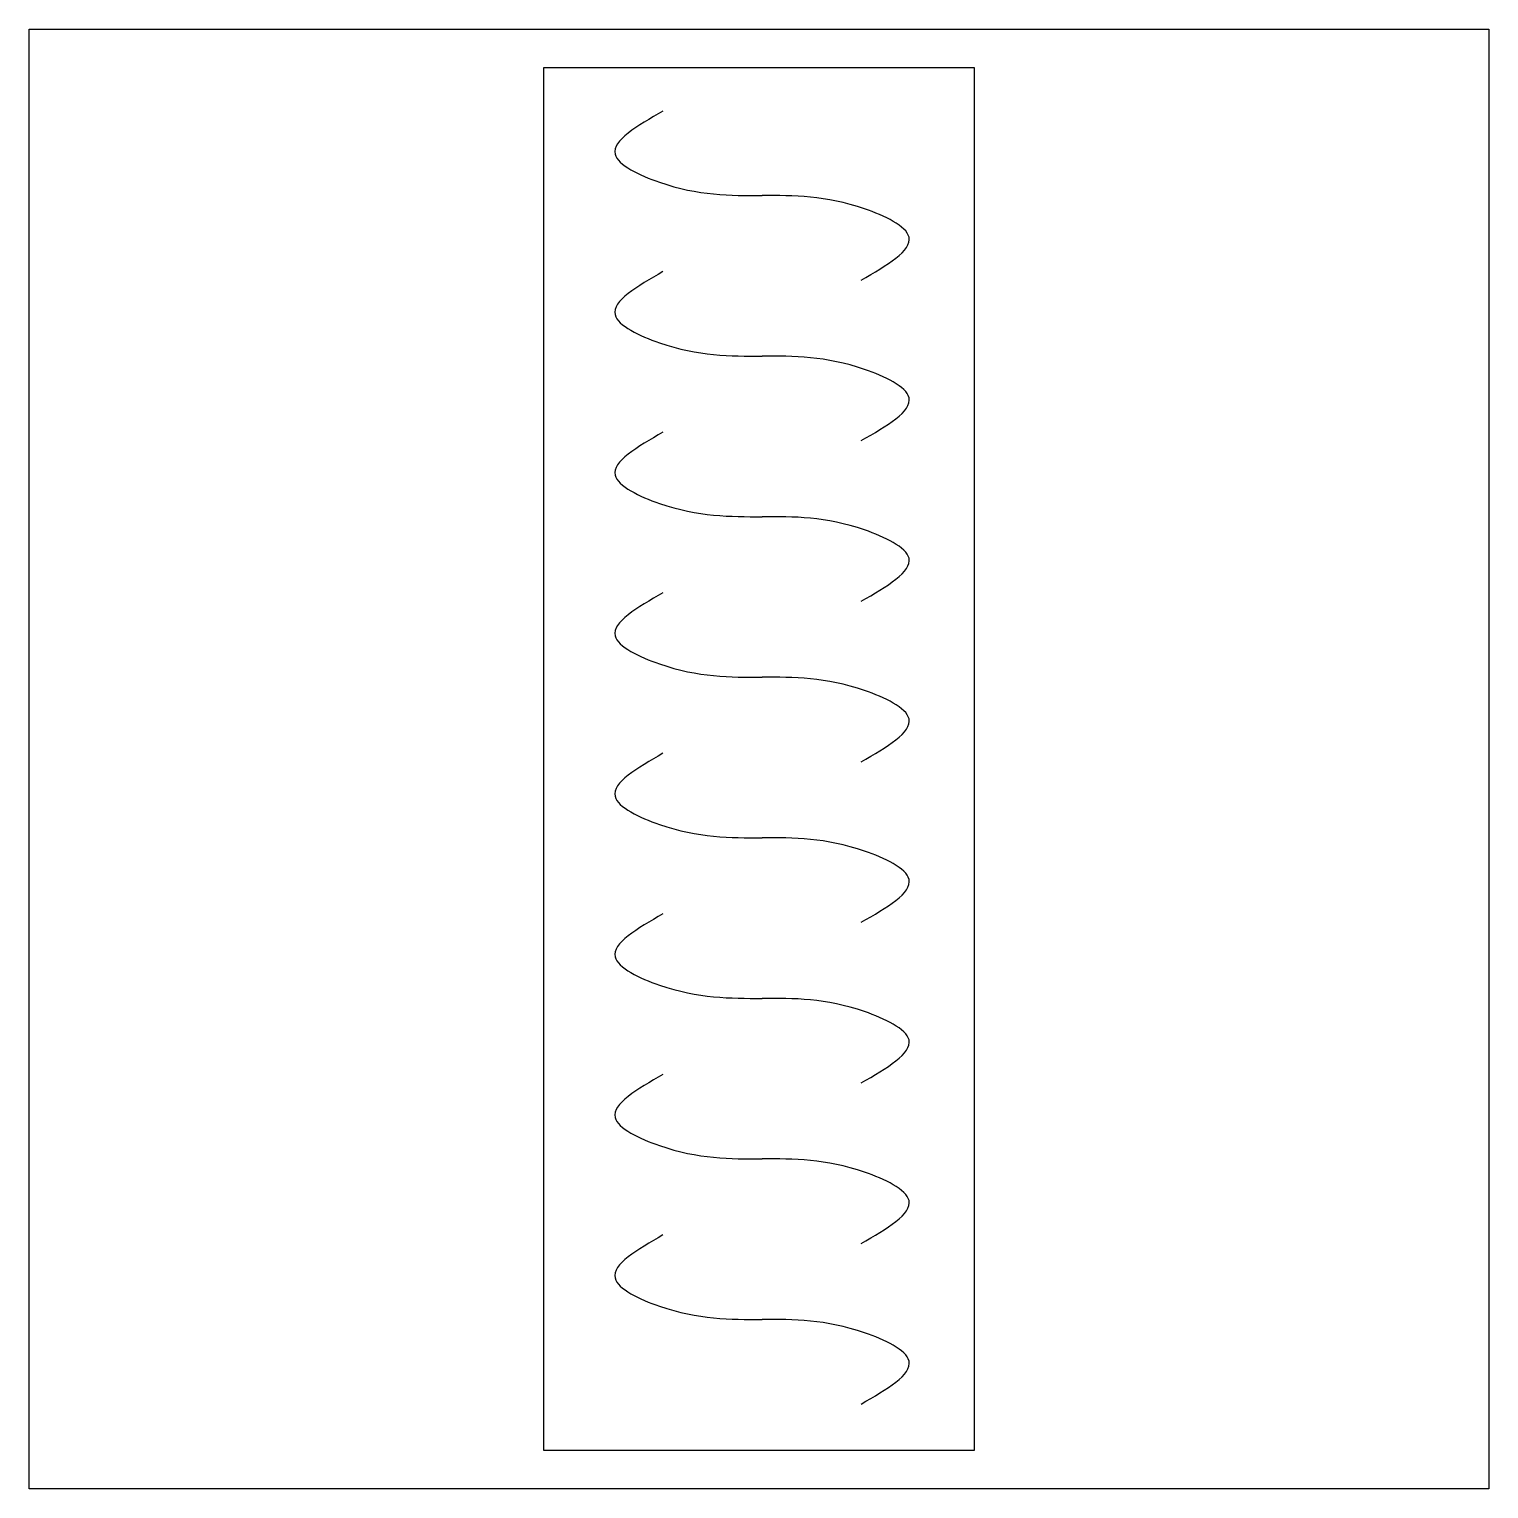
# Model space of a CAD drawing. Header units: millimetres. Extents: x 0 to 1000, y 0 to 1000.
import ezdxf

# ---------------------------------------------------------------- set-up
doc = ezdxf.new("R2010")
doc.units = ezdxf.units.MM
doc.layers.get('0').update_dxf_attribs({"color": 2})
doc.layers.add('1', color=1, linetype='Continuous')
doc.layers.add('3', color=7, linetype='Continuous')

msp = doc.modelspace()

# ---------------------------------------------------------------- linework, layer by layer
at = {"color": 2}
msp.add_lwpolyline([(1000, 1000), (1000, 0), (0, 0), (0, 1000)], close=True, dxfattribs=at)
at = {"layer": '1', "color": 1}
for p, q in [((352.6, 973.7), (647.4, 973.7)), ((352.6, 26.3), (352.6, 973.7)), ((647.4, 973.7), (647.4, 26.3)), ((647.4, 26.3), (352.6, 26.3))]:
    msp.add_line(p, q, dxfattribs=at)
at = {"layer": '3'}
for points in [[(434.2, 943.9), (416.7, 933.8), (384.9, 915.5), (447.6, 885.9), (480.4, 886), (502.1, 886)], [(570, 828.1), (587.5, 838.2), (619.3, 856.5), (556.6, 886.1), (523.8, 886.1), (502.1, 886)], [(434.2, 833.9), (416.7, 823.8), (384.9, 805.5), (447.6, 775.9), (480.4, 776), (502.1, 776)], [(570, 718.1), (587.5, 728.2), (619.3, 746.5), (556.6, 776.1), (523.8, 776.1), (502.1, 776)], [(434.2, 723.9), (416.7, 713.8), (384.9, 695.5), (447.6, 665.9), (480.4, 666), (502.1, 666)], [(570, 608.1), (587.5, 618.2), (619.3, 636.5), (556.6, 666.1), (523.8, 666.1), (502.1, 666)], [(434.2, 613.9), (416.7, 603.8), (384.9, 585.5), (447.6, 555.9), (480.4, 556), (502.1, 556)], [(570, 498.1), (587.5, 508.2), (619.3, 526.5), (556.6, 556.1), (523.8, 556.1), (502.1, 556)], [(434.2, 503.9), (416.7, 493.8), (384.9, 475.5), (447.6, 445.9), (480.4, 446), (502.1, 446)], [(570, 388.1), (587.5, 398.2), (619.3, 416.5), (556.6, 446.1), (523.8, 446.1), (502.1, 446)], [(434.2, 393.9), (416.7, 383.8), (384.9, 365.5), (447.6, 335.9), (480.4, 336), (502.1, 336)], [(570, 278.1), (587.5, 288.2), (619.3, 306.5), (556.6, 336.1), (523.8, 336.1), (502.1, 336)], [(434.2, 283.9), (416.7, 273.8), (384.9, 255.5), (447.6, 225.9), (480.4, 226), (502.1, 226)], [(570, 168.1), (587.5, 178.2), (619.3, 196.5), (556.6, 226.1), (523.8, 226.1), (502.1, 226)], [(434.2, 173.9), (416.7, 163.8), (384.9, 145.5), (447.6, 115.9), (480.4, 116), (502.1, 116)], [(570, 58.1), (587.5, 68.2), (619.3, 86.5), (556.6, 116.1), (523.8, 116.1), (502.1, 116)]]:
    msp.add_open_spline(points, degree=3, knots=[0, 0, 0, 0, 40.05604, 72.87162, 137.27809, 137.27809, 137.27809, 137.27809], dxfattribs=at)

doc.saveas('drawing.dxf')
